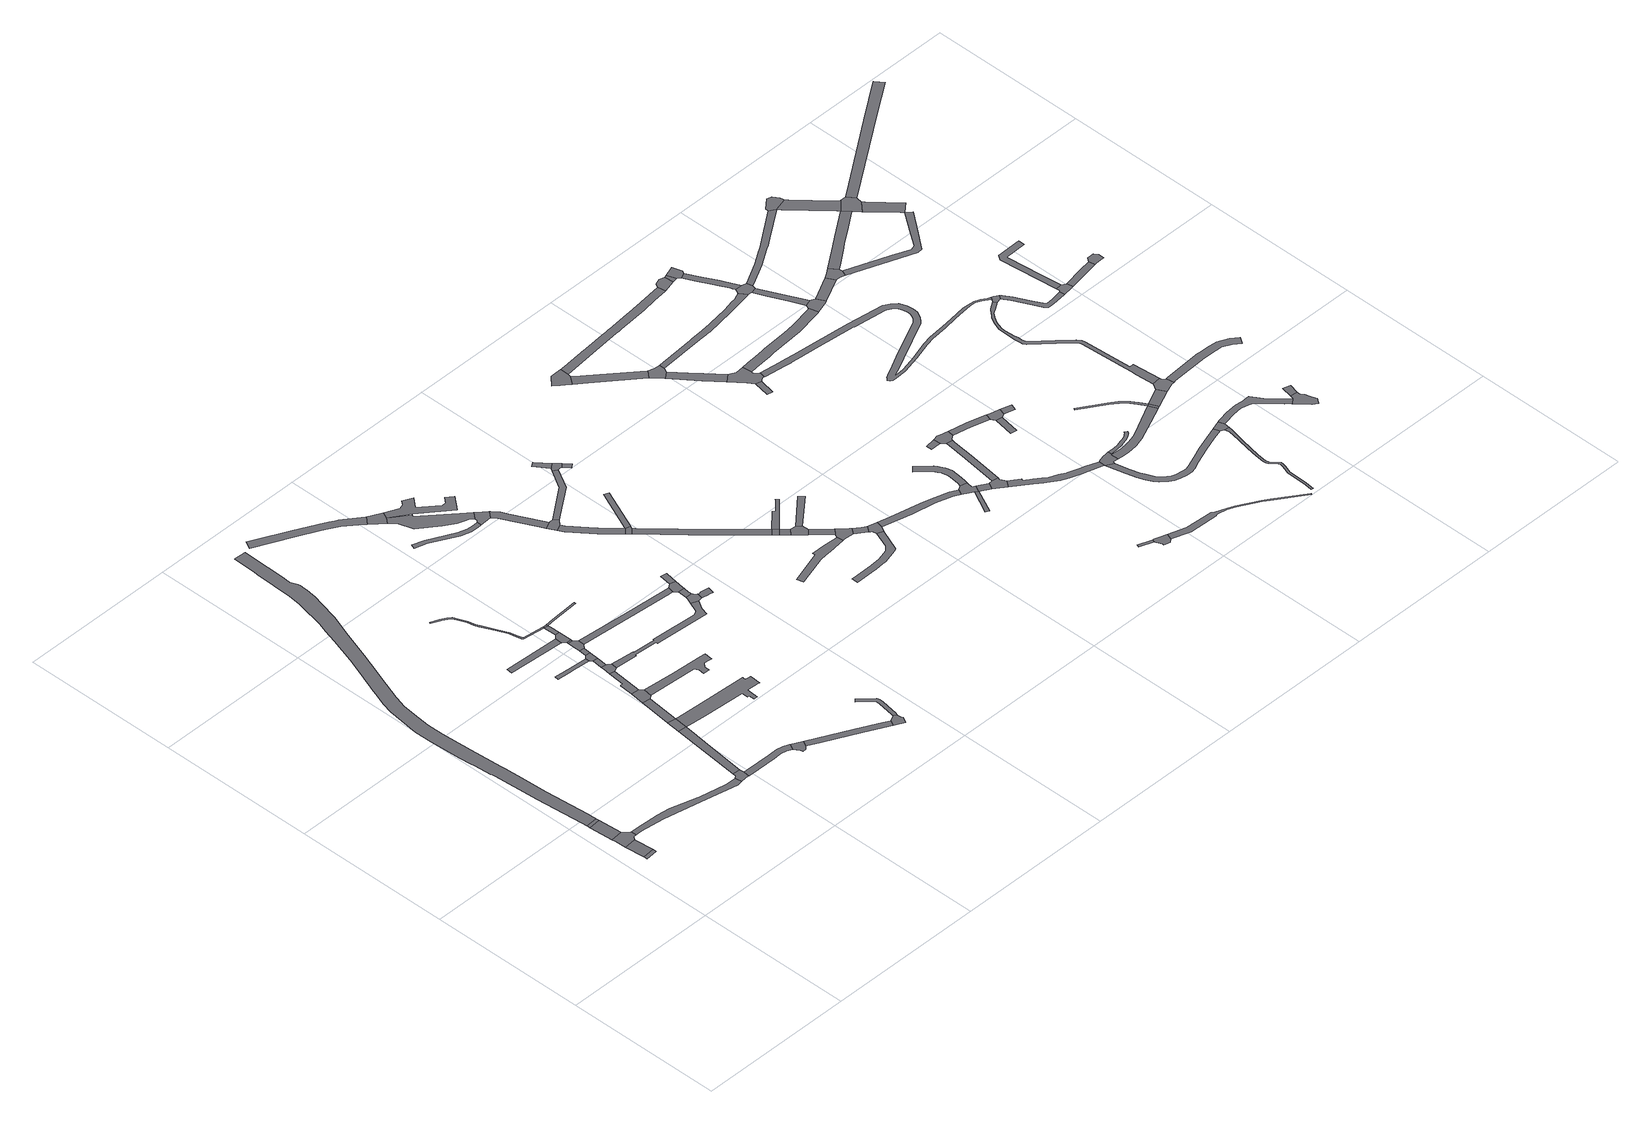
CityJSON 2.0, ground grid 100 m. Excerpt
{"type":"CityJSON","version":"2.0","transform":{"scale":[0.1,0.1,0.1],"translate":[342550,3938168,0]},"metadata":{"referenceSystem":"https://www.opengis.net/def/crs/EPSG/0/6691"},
"CityObjects":{
"road1":{"type":"Road","geometry":[{"type":"MultiSurface","lod":"1","boundaries":[[[0,1,2,3]]]}]},
"road2":{"type":"Road","attributes":{"function":"3","RoadStructureAttribute.sectionType":"1"},"geometry":[{"type":"MultiSurface","lod":"1","boundaries":[[[4,5,0,3]]]}]},
"road3":{"type":"Road","geometry":[{"type":"MultiSurface","lod":"1","boundaries":[[[6,7,5,4,8,9,10,11]]]}]},
"road4":{"type":"Road","attributes":{"function":"3","RoadStructureAttribute.sectionType":"1"},"geometry":[{"type":"MultiSurface","lod":"1","boundaries":[[[12,13,6,11]]]}]},
"road5":{"type":"Road","geometry":[{"type":"MultiSurface","lod":"1","boundaries":[[[13,12,14,15]]]}]},
"road6":{"type":"Road","attributes":{"RoadStructureAttribute.sectionType":"1"},"geometry":[{"type":"MultiSurface","lod":"1","boundaries":[[[9,16,17,18,19,20,21,22,23,24,25,26,27,28,10]]]}]},
"road7":{"type":"Road","attributes":{"function":"3","RoadStructureAttribute.sectionType":"1"},"geometry":[{"type":"MultiSurface","lod":"1","boundaries":[[[29,30,31,32,33,34,35,36,37,38,39,40,41,42,43,44,45,46,47,48,49,50,51,52,53,54,55,56,57,15,14,58,59,60,61,62,63,64,65,66,67,68,69,70,71,72,73,74,75,76,77,78,79,80,81,82,83,84,85]]]}]},
"road8":{"type":"Road","geometry":[{"type":"MultiSurface","lod":"1","boundaries":[[[86,87,88,89,90,91,22,21]]]}]},
"road9":{"type":"Road","attributes":{"RoadStructureAttribute.sectionType":"1"},"geometry":[{"type":"MultiSurface","lod":"1","boundaries":[[[89,92,93,94,90]]]}]},
"road10":{"type":"Road","attributes":{"RoadStructureAttribute.sectionType":"1"},"geometry":[{"type":"MultiSurface","lod":"1","boundaries":[[[95,96,97,98,99,100,101,88,87,102,103,104,105,106,107]]]}]},
"road11":{"type":"Road","geometry":[{"type":"MultiSurface","lod":"1","boundaries":[[[93,108,109,94]]]}]},
"road12":{"type":"Road","attributes":{"RoadStructureAttribute.sectionType":"1"},"geometry":[{"type":"MultiSurface","lod":"1","boundaries":[[[110,111,109,108]]]}]},
"road13":{"type":"Road","geometry":[{"type":"MultiSurface","lod":"1","boundaries":[[[112,113,114,111,110,115]]]}]},
"road14":{"type":"Road","geometry":[{"type":"MultiSurface","lod":"1","boundaries":[[[116,117,95,107,118,119,120]]]}]},
"road15":{"type":"Road","attributes":{"RoadStructureAttribute.sectionType":"1"},"geometry":[{"type":"MultiSurface","lod":"1","boundaries":[[[121,122,123,124,125,126,127]]]}]},
"road16":{"type":"Road","attributes":{"RoadStructureAttribute.sectionType":"1"},"geometry":[{"type":"MultiSurface","lod":"1","boundaries":[[[128,129,130,131]]]}]},
"road17":{"type":"Road","attributes":{"RoadStructureAttribute.sectionType":"1"},"geometry":[{"type":"MultiSurface","lod":"1","boundaries":[[[132,133,134,114,113,135,136]]]}]},
"road18":{"type":"Road","geometry":[{"type":"MultiSurface","lod":"1","boundaries":[[[135,137,138,139,140,141,142,136]]]}]},
"road19":{"type":"Road","attributes":{"RoadStructureAttribute.sectionType":"1"},"geometry":[{"type":"MultiSurface","lod":"1","boundaries":[[[143,144,145,146,147,148,149,150,151,152,153,154,155,156,157,158,159,160,161,162,163,164,165,166,167,168,169,170,171,172,173,174,175,176,177]]]}]},
"road20":{"type":"Road","attributes":{"RoadStructureAttribute.sectionType":"1"},"geometry":[{"type":"MultiSurface","lod":"1","boundaries":[[[141,140,178,179]]]}]},
"road21":{"type":"Road","attributes":{"RoadStructureAttribute.sectionType":"1"},"geometry":[{"type":"MultiSurface","lod":"1","boundaries":[[[93,180,181,182,183,184,185,186,187,188,189,190,191,192,193,108]]]}]},
"road22":{"type":"Road","geometry":[{"type":"MultiSurface","lod":"1","boundaries":[[[194,179,178,195,196,127,126]]]}]},
"road23":{"type":"Road","attributes":{"RoadStructureAttribute.sectionType":"1"},"geometry":[{"type":"MultiSurface","lod":"1","boundaries":[[[196,195,197,198]]]}]},
"road24":{"type":"Road","geometry":[{"type":"MultiSurface","lod":"1","boundaries":[[[197,199,200,201,202,203,204,198]]]}]},
"road25":{"type":"Road","attributes":{"RoadStructureAttribute.sectionType":"1"},"geometry":[{"type":"MultiSurface","lod":"1","boundaries":[[[205,203,202,206]]]}]},
"road26":{"type":"Road","geometry":[{"type":"MultiSurface","lod":"1","boundaries":[[[207,208,128,131,209,205,206]]]}]},
"road27":{"type":"Road","attributes":{"RoadStructureAttribute.sectionType":"1"},"geometry":[{"type":"MultiSurface","lod":"1","boundaries":[[[210,211,212,213,214,215,216,117,116]]]}]},
"road28":{"type":"Road","geometry":[{"type":"MultiSurface","lod":"1","boundaries":[[[217,218,219,220,221,222,223,224,225,226,227,228,112,115]]]}]},
"road29":{"type":"Road","attributes":{"RoadStructureAttribute.sectionType":"1"},"geometry":[{"type":"MultiSurface","lod":"1","boundaries":[[[229,230,176,231,208,207]]]}]},
"road30":{"type":"Road","geometry":[{"type":"MultiSurface","lod":"1","boundaries":[[[176,230,232,233,234,177]]]}]},
"road31":{"type":"Road","attributes":{"RoadStructureAttribute.sectionType":"1"},"geometry":[{"type":"MultiSurface","lod":"1","boundaries":[[[235,236,237,238,239,240,241,242,243,244,245,246,247,248,249]]]}]},
"road32":{"type":"Road","attributes":{"RoadStructureAttribute.sectionType":"1"},"geometry":[{"type":"MultiSurface","lod":"1","boundaries":[[[232,250,251,252,253,233]]]}]},
"road33":{"type":"Road","geometry":[{"type":"MultiSurface","lod":"1","boundaries":[[[254,255,256,257,258,259,214,213,260]]]}]},
"road34":{"type":"Road","attributes":{"RoadStructureAttribute.sectionType":"1"},"geometry":[{"type":"MultiSurface","lod":"1","boundaries":[[[137,261,262,263,264,265,266,267,268,269,270,271,272,273,274,275,276,277,278,138]]]}]},
"road35":{"type":"Road","attributes":{"RoadStructureAttribute.sectionType":"1"},"geometry":[{"type":"MultiSurface","lod":"1","boundaries":[[[257,279,280,281,282,283,284,285,286,287,288,258]]]}]},
"road36":{"type":"Road","attributes":{"RoadStructureAttribute.sectionType":"1"},"geometry":[{"type":"MultiSurface","lod":"1","boundaries":[[[199,289,290,291,292,293,294,295,200]]]}]},
"road37":{"type":"Road","geometry":[{"type":"MultiSurface","lod":"1","boundaries":[[[248,296,297,298,299,249]]]}]},
"road38":{"type":"Road","attributes":{"RoadStructureAttribute.sectionType":"1"},"geometry":[{"type":"MultiSurface","lod":"1","boundaries":[[[300,301,302,303,304,305,306,307,308,309,310,311,312]]]}]},
"road39":{"type":"Road","attributes":{"RoadStructureAttribute.sectionType":"1"},"geometry":[{"type":"MultiSurface","lod":"1","boundaries":[[[297,313,314,315,316,317,318,319,320,321,322,323,324,298]]]}]},
"road40":{"type":"Road","attributes":{"RoadStructureAttribute.sectionType":"1"},"geometry":[{"type":"MultiSurface","lod":"1","boundaries":[[[325,326,327,328,329,330,331,332,333,334,335,299,298]]]}]},
"road41":{"type":"Road","geometry":[{"type":"MultiSurface","lod":"1","boundaries":[[[336,337,338,339,340,341,342,343,344,345,270,269]]]}]},
"road42":{"type":"Road","attributes":{"RoadStructureAttribute.sectionType":"1"},"geometry":[{"type":"MultiSurface","lod":"1","boundaries":[[[342,346,347,348,349,350,343]]]}]},
"road43":{"type":"Road","geometry":[{"type":"MultiSurface","lod":"1","boundaries":[[[351,352,292,291,353,349,348,354,355]]]}]},
"road44":{"type":"Road","geometry":[{"type":"MultiSurface","lod":"1","boundaries":[[[337,356,357,358,359,360,361,362,363,338]]]}]},
"road45":{"type":"Road","geometry":[{"type":"MultiSurface","lod":"1","boundaries":[[[364,320,319,365,366,312,311,367,368]]]}]},
"road46":{"type":"Road","geometry":[{"type":"MultiSurface","lod":"1","boundaries":[[[369,370,351,355]]]}]},
"road47":{"type":"Road","attributes":{"RoadStructureAttribute.sectionType":"1"},"geometry":[{"type":"MultiSurface","lod":"1","boundaries":[[[367,371,372,373,374,375,376,377,378,379,368]]]}]},
"road48":{"type":"Road","geometry":[{"type":"MultiSurface","lod":"1","boundaries":[[[380,375,374,381,382,383]]]}]},
"road49":{"type":"Road","attributes":{"RoadStructureAttribute.sectionType":"1"},"geometry":[{"type":"MultiSurface","lod":"1","boundaries":[[[384,385,386,387,382,381,388,389,390,391]]]}]},
"road50":{"type":"Road","geometry":[{"type":"MultiSurface","lod":"1","boundaries":[[[392,393,394,384,391]]]}]},
"road51":{"type":"Road","attributes":{"RoadStructureAttribute.sectionType":"1"},"geometry":[{"type":"MultiSurface","lod":"1","boundaries":[[[395,396,397,398,399,400,380,383]]]}]},
"road52":{"type":"Road","attributes":{"RoadStructureAttribute.sectionType":"1"},"geometry":[{"type":"MultiSurface","lod":"1","boundaries":[[[401,402,384,394]]]}]},
"road53":{"type":"Road","attributes":{"RoadStructureAttribute.sectionType":"1"},"geometry":[{"type":"MultiSurface","lod":"1","boundaries":[[[392,403,404,405,406,407,408,409,410,411,412,413,414,415,416,417,393]]]}]},
"road54":{"type":"Road","attributes":{"RoadStructureAttribute.sectionType":"1"},"geometry":[{"type":"MultiSurface","lod":"1","boundaries":[[[418,419,420,421,422,423,424,425,426,427,428]]]}]},
"road55":{"type":"Road","attributes":{"RoadStructureAttribute.sectionType":"1"},"geometry":[{"type":"MultiSurface","lod":"1","boundaries":[[[429,430,431,432]]]}]},
"road56":{"type":"Road","geometry":[{"type":"MultiSurface","lod":"1","boundaries":[[[433,434,432,431,398,397,435,436,437]]]}]},
"road57":{"type":"Road","attributes":{"RoadStructureAttribute.sectionType":"1"},"geometry":[{"type":"MultiSurface","lod":"1","boundaries":[[[436,438,439,437]]]}]},
"road58":{"type":"Road","geometry":[{"type":"MultiSurface","lod":"1","boundaries":[[[410,409,440,441]]]}]},
"road59":{"type":"Road","attributes":{"RoadStructureAttribute.sectionType":"1"},"geometry":[{"type":"MultiSurface","lod":"1","boundaries":[[[440,442,443,444,445,441]]]}]},
"road60":{"type":"Road","attributes":{"RoadStructureAttribute.sectionType":"1"},"geometry":[{"type":"MultiSurface","lod":"1","boundaries":[[[446,447,448,449,450,451,452,453,454,455,456,457,458,459,460]]]}]},
"road61":{"type":"Road","geometry":[{"type":"MultiSurface","lod":"1","boundaries":[[[461,444,443,462,463,464]]]}]},
"road62":{"type":"Road","attributes":{"RoadStructureAttribute.sectionType":"1"},"geometry":[{"type":"MultiSurface","lod":"1","boundaries":[[[463,462,465,466,467,468]]]}]},
"road63":{"type":"Road","attributes":{"RoadStructureAttribute.sectionType":"1"},"geometry":[{"type":"MultiSurface","lod":"1","boundaries":[[[469,470,471,472,473,474,410,441]]]}]},
"road64":{"type":"Road","geometry":[{"type":"MultiSurface","lod":"1","boundaries":[[[427,475,476,477,478,468,467,479,428]]]}]},
"road65":{"type":"Road","attributes":{"RoadStructureAttribute.sectionType":"1"},"geometry":[{"type":"MultiSurface","lod":"1","boundaries":[[[464,480,481,461]]]}]},
"road66":{"type":"Road","attributes":{"RoadStructureAttribute.sectionType":"1"},"geometry":[{"type":"MultiSurface","lod":"1","boundaries":[[[482,483,477,476,484]]]}]},
"road67":{"type":"Road","geometry":[{"type":"MultiSurface","lod":"1","boundaries":[[[485,486,446,460,487,488,489,482,484]]]}]},
"road68":{"type":"Road","attributes":{"RoadStructureAttribute.sectionType":"1"},"geometry":[{"type":"MultiSurface","lod":"1","boundaries":[[[488,490,491,492,493,494,495,496,497,498,499,500,501,489]]]}]},
"road69":{"type":"Road","geometry":[{"type":"MultiSurface","lod":"1","boundaries":[[[502,503,504,505,506,507,508,509,510]]]}]},
"road70":{"type":"Road","attributes":{"RoadStructureAttribute.sectionType":"1"},"geometry":[{"type":"MultiSurface","lod":"1","boundaries":[[[509,511,512,513,514,515,510]]]}]},
"road71":{"type":"Road","attributes":{"RoadStructureAttribute.sectionType":"1"},"geometry":[{"type":"MultiSurface","lod":"1","boundaries":[[[516,517,518,519,520,521,522,519,523]]]}]},
"road72":{"type":"Road","geometry":[{"type":"MultiSurface","lod":"1","boundaries":[[[497,496,524,525,523,519,522,526,527,528]]]}]},
"road73":{"type":"Road","attributes":{"RoadStructureAttribute.sectionType":"1"},"geometry":[{"type":"MultiSurface","lod":"1","boundaries":[[[527,529,530,531,532,533,534,535,536,537,538,539,540,541,542,543,544,545,546,528]]]}]},
"road74":{"type":"Road","attributes":{"RoadStructureAttribute.sectionType":"1"},"geometry":[{"type":"MultiSurface","lod":"1","boundaries":[[[547,548,549,550]]]}]},
"road75":{"type":"Road","geometry":[{"type":"MultiSurface","lod":"1","boundaries":[[[551,552,513,512,553,554,555,556]]]}]},
"road76":{"type":"Road","geometry":[{"type":"MultiSurface","lod":"1","boundaries":[[[557,558,559,560,521,520,561]]]}]},
"road77":{"type":"Road","geometry":[{"type":"MultiSurface","lod":"1","boundaries":[[[562,563,564,565,566,567,568,547,550]]]}]},
"road78":{"type":"Road","attributes":{"RoadStructureAttribute.sectionType":"1"},"geometry":[{"type":"MultiSurface","lod":"1","boundaries":[[[569,570,555,554,571,572,573]]]}]},
"road79":{"type":"Road","attributes":{"RoadStructureAttribute.sectionType":"1"},"geometry":[{"type":"MultiSurface","lod":"1","boundaries":[[[574,575,576,577,578,560,559]]]}]},
"road80":{"type":"Road","geometry":[{"type":"MultiSurface","lod":"1","boundaries":[[[579,580,581,582]]]}]},
"road81":{"type":"Road","geometry":[{"type":"MultiSurface","lod":"1","boundaries":[[[583,584,585,586]]]}]},
"road82":{"type":"Road","geometry":[{"type":"MultiSurface","lod":"1","boundaries":[[[587,588,573,572,589,582,581,590,591,592,593,594,595,596,597,598]]]}]},
"road83":{"type":"Road","attributes":{"RoadStructureAttribute.sectionType":"1"},"geometry":[{"type":"MultiSurface","lod":"1","boundaries":[[[599,600,601,602,603,604,605,606,607,608,609,610,611,612,613,614,503,502,615,616,617,618,619,620,621,622]]]}]},
"road84":{"type":"Road","geometry":[{"type":"MultiSurface","lod":"1","boundaries":[[[577,576,623,624,625,626,627,583,586]]]}]},
"road85":{"type":"Road","attributes":{"RoadStructureAttribute.sectionType":"1"},"geometry":[{"type":"MultiSurface","lod":"1","boundaries":[[[628,629,630,631,632,633,634,635,636,637,638,639,640,557,561,641,642,643,644,645,646,647,648,649,650]]]}]},
"road86":{"type":"Road","attributes":{"RoadStructureAttribute.sectionType":"1"},"geometry":[{"type":"MultiSurface","lod":"1","boundaries":[[[651,652,653,625,624,654,655]]]}]},
"road87":{"type":"Road","attributes":{"RoadStructureAttribute.sectionType":"1"},"geometry":[{"type":"MultiSurface","lod":"1","boundaries":[[[565,656,657,658,659,660,661,662,663,664,665,666,667,668,669,670,671,672,673,674,675,676,566]]]}]},
"road88":{"type":"Road","attributes":{"RoadStructureAttribute.sectionType":"1"},"geometry":[{"type":"MultiSurface","lod":"1","boundaries":[[[677,678,679,680,681,682,683,684,685,686,687,688,689,690,691,692,693,694,695,696,697,698,699,551,556]]]}]},
"road89":{"type":"Road","geometry":[{"type":"MultiSurface","lod":"1","boundaries":[[[700,701,702,703,704,705,628,650,706,707,708,709,710]]]}]},
"road90":{"type":"Road","attributes":{"RoadStructureAttribute.sectionType":"1"},"geometry":[{"type":"MultiSurface","lod":"1","boundaries":[[[711,712,713,714]]]}]},
"road91":{"type":"Road","geometry":[{"type":"MultiSurface","lod":"1","boundaries":[[[715,651,655,714,713,716,717]]]}]},
"road92":{"type":"Road","attributes":{"RoadStructureAttribute.sectionType":"1"},"geometry":[{"type":"MultiSurface","lod":"1","boundaries":[[[718,719,720,721,722,723,724,587,598,725,726,727,728,729,730,731,732,733]]]}]},
"road93":{"type":"Road","attributes":{"RoadStructureAttribute.sectionType":"1"},"geometry":[{"type":"MultiSurface","lod":"1","boundaries":[[[716,734,735,717]]]}]},
"road94":{"type":"Road","attributes":{"RoadStructureAttribute.sectionType":"1"},"geometry":[{"type":"MultiSurface","lod":"1","boundaries":[[[700,736,737,738,739,740,741,742,743,744,745,746,747,748,749,750,751,752,753,701]]]}]},
"road95":{"type":"Road","geometry":[{"type":"MultiSurface","lod":"1","boundaries":[[[754,755,756,622,621,757]]]}]},
"road96":{"type":"Road","attributes":{"RoadStructureAttribute.sectionType":"1"},"geometry":[{"type":"MultiSurface","lod":"1","boundaries":[[[758,759,760,761,762,763,764,765,766,767,768,769,770,771,772,773,774,775,776,777,778,779,780,781,782,783,784,785,786,787,788,789,706,650]]]}]},
"road97":{"type":"Road","attributes":{"RoadStructureAttribute.sectionType":"1"},"geometry":[{"type":"MultiSurface","lod":"1","boundaries":[[[790,791,754,757]]]}]},
"road98":{"type":"Road","attributes":{"RoadStructureAttribute.sectionType":"1"},"geometry":[{"type":"MultiSurface","lod":"1","boundaries":[[[709,792,793,794,795,796,797,798,799,800,801,802,803,804,805,806,710]]]}]},
"road99":{"type":"Road","geometry":[{"type":"MultiSurface","lod":"1","boundaries":[[[807,808,809,791,790,810,811]]]}]},
"road100":{"type":"Road","geometry":[{"type":"MultiSurface","lod":"1","boundaries":[[[592,812,813,814,815,816,817,818,819,820,821,822,823,824,825,826,827,828,829,830,831,832,833,834,835,836,837,838,839,840,841,842,843,844,845,846,847,848,849,850,851,852,853,854,855,856,857,858,859,860,861,862,863,864,865,866,867,868,869,870,871,872,873,874,875,876,877,878,879,880,881,882,883,884,885,886,887,888,889,593]]]}]},
"road101":{"type":"Road","attributes":{"RoadStructureAttribute.sectionType":"1"},"geometry":[{"type":"MultiSurface","lod":"1","boundaries":[[[890,891,892,893,894,895,896,897,898,899,807,811]]]}]},
"road102":{"type":"Road","geometry":[{"type":"MultiSurface","lod":"1","boundaries":[[[900,901,902,896,895,686,685,903]]]}]},
"road103":{"type":"Road","attributes":{"RoadStructureAttribute.sectionType":"1"},"geometry":[{"type":"MultiSurface","lod":"1","boundaries":[[[904,905,906,907,908,909,900,903]]]}]},
"road104":{"type":"Road","attributes":{"RoadStructureAttribute.sectionType":"1"},"geometry":[{"type":"MultiSurface","lod":"1","boundaries":[[[910,911,912,913,914,915,916,917,918,919,920,921,799]]]}]},
"road105":{"type":"Road","attributes":{"RoadStructureAttribute.sectionType":"1"},"geometry":[{"type":"MultiSurface","lod":"1","boundaries":[[[922,923,924,925,926,927,928,929,930,931,932,933,934,935,936,937,938,939,940,941,942,943,944,945,946,947,948,949,950,951,952,953,954]]]}]},
"road106":{"type":"Road","geometry":[{"type":"MultiSurface","lod":"1","boundaries":[[[732,955,956,957,907,906,733]]]}]},
"road107":{"type":"Road","geometry":[{"type":"MultiSurface","lod":"1","boundaries":[[[958,910,799,798]]]}]},
"road108":{"type":"Road","geometry":[{"type":"MultiSurface","lod":"1","boundaries":[[[959,960,774,773,922,954]]]}]},
"road109":{"type":"Road","attributes":{"RoadStructureAttribute.sectionType":"1"},"geometry":[{"type":"MultiSurface","lod":"1","boundaries":[[[961,962,957,956]]]}]},
"road110":{"type":"Road","attributes":{"RoadStructureAttribute.sectionType":"1"},"geometry":[{"type":"MultiSurface","lod":"1","boundaries":[[[910,958,963,964]]]}]},
"road111":{"type":"Road","geometry":[{"type":"MultiSurface","lod":"1","boundaries":[[[965,962,961,966,967,968,969,970]]]}]},
"road112":{"type":"Road","geometry":[{"type":"MultiSurface","lod":"1","boundaries":[[[971,972,973,974,975,976,977,964,963,978,979]]]}]},
"road113":{"type":"Road","attributes":{"RoadStructureAttribute.sectionType":"1"},"geometry":[{"type":"MultiSurface","lod":"1","boundaries":[[[980,981,982,983,984,985,986,987,988,989,990,991,960,959,992,993,994,995,996,997,998,999,1000,1001]]]}]},
"road114":{"type":"Road","attributes":{"RoadStructureAttribute.sectionType":"1"},"geometry":[{"type":"MultiSurface","lod":"1","boundaries":[[[1002,1003,1004,1005,1006,1007,1008,1009,1010,1011,1012,1013,1014,1015,1016,1017,1018,1019,1020,1021,975,974,1022,1023,1024,1025,1026,1027,1028,1029,1030,1031,1032,1033,1034,1035,1036,1037,1038,1039,1040,1041,1042]]]}]},
"road115":{"type":"Road","attributes":{"RoadStructureAttribute.sectionType":"1"},"geometry":[{"type":"MultiSurface","lod":"1","boundaries":[[[1043,1044,1045,1046,1047,1048,1049,1050,1051,1052,1053,1054,902,901,1055,1056,1057,1058,1059,1048,1060,1061,1062,1063,1064,1065]]]}]},
"road116":{"type":"Road","geometry":[{"type":"MultiSurface","lod":"1","boundaries":[[[1066,1067,1068,1069,856,855,1002,1042]]]}]},
"road117":{"type":"Road","geometry":[{"type":"MultiSurface","lod":"1","boundaries":[[[1070,1071,1072,1073,1074,1075,1076,1077,1078,1079,980,1001]]]}]},
"road118":{"type":"Road","attributes":{"RoadStructureAttribute.sectionType":"1"},"geometry":[{"type":"MultiSurface","lod":"1","boundaries":[[[1080,1081,970,969,1082,1083,1084,1085,1086,1087,1088,1065]]]}]},
"road119":{"type":"Road","attributes":{"RoadStructureAttribute.sectionType":"1"},"geometry":[{"type":"MultiSurface","lod":"1","boundaries":[[[1076,1089,1090,1077]]]}]},
"road120":{"type":"Road","attributes":{"RoadStructureAttribute.sectionType":"1"},"geometry":[{"type":"MultiSurface","lod":"1","boundaries":[[[1091,1092,1093,1094,1095,1096,971,979,1097,1098,1099,1100,1101,1102,1103]]]}]},
"road121":{"type":"Road","attributes":{"RoadStructureAttribute.sectionType":"1"},"geometry":[{"type":"MultiSurface","lod":"1","boundaries":[[[967,1104,1105,1106,1107,1108,1109,1110,1111,1112,1113,1114,968]]]}]},
"road122":{"type":"Road","attributes":{"RoadStructureAttribute.sectionType":"1"},"geometry":[{"type":"MultiSurface","lod":"1","boundaries":[[[1115,1116,1117,1118,1119,1120,1121,1122,1068,1067,1123,1124,1125,1126,1127,1128,1129,1130,1131,1132]]]}]},
"road123":{"type":"Road","geometry":[{"type":"MultiSurface","lod":"1","boundaries":[[[1048,1047,1133,1134,1135,1136,1049]]]}]},
"road124":{"type":"Road","geometry":[{"type":"MultiSurface","lod":"1","boundaries":[[[1131,1137,1138,1139,1140,1141,1142,1132]]]}]},
"road125":{"type":"Road","geometry":[{"type":"MultiSurface","lod":"1","boundaries":[[[1143,1043,1065,1088,1144,1145,1146]]]}]},
"road126":{"type":"Road","attributes":{"RoadStructureAttribute.sectionType":"1"},"geometry":[{"type":"MultiSurface","lod":"1","boundaries":[[[1147,1148,1149,1150,1151,1152,1153,1154,1155,1141,1140]]]}]},
"road127":{"type":"Road","attributes":{"RoadStructureAttribute.sectionType":"1"},"geometry":[{"type":"MultiSurface","lod":"1","boundaries":[[[1156,1139,1138,1157,1158,1159,1160,1161]]]}]},
"road128":{"type":"Road","geometry":[{"type":"MultiSurface","lod":"1","boundaries":[[[1162,1163,1109,1164,1165,1145,1144]]]}]},
"road129":{"type":"Road","geometry":[{"type":"MultiSurface","lod":"1","boundaries":[[[1166,1167,1168,1161,1160,1169,1170,1171]]]}]},
"road130":{"type":"Road","attributes":{"RoadStructureAttribute.sectionType":"1"},"geometry":[{"type":"MultiSurface","lod":"1","boundaries":[[[1172,1173,1174,1175,1176,1143,1146]]]}]}
},
"vertices":[
[117,559,0],[118,539,0],[195,545,0],[193,566,0],
[183,692,0],[106,686,0],
[99,780,0],[101,756,0],[196,713,0],[217,714,0],[216,751,0],[175,785,0],
[165,937,0],[88,932,0],
[164,957,0],[87,952,0],
[258,715,0],[410,698,0],[647,649,0],[681,642,0],[883,600,0],[916,605,0],[910,647,0],[841,648,0],[677,678,0],[662,681,0],[494,732,0],[412,742,0],[260,749,0],
[346,3794,0],[340,3641,0],[339,3622,0],[331,3375,0],[322,3296,0],[315,3271,0],[279,3107,0],[260,3042,0],[235,2956,0],[181,2787,0],[127,2636,0],[99,2557,0],[94,2544,0],[79,2501,0],[49,2418,0],[30,2344,0],[23,2299,0],[16,2250,0],[2,2133,0],[3,2019,0],[15,1818,0],[22,1746,0],[24,1724,0],[35,1611,0],[36,1608,0],[38,1579,0],[59,1294,0],[69,1170,0],[84,990,0],[160,1016,0],[136,1300,0],[127,1448,0],[124,1504,0],[119,1591,0],[117,1618,0],[100,1823,0],[88,2022,0],[87,2128,0],[100,2239,0],[113,2327,0],[130,2393,0],[134,2404,0],[173,2513,0],[209,2614,0],[261,2759,0],[316,2932,0],[373,3088,0],[403,3209,0],[420,3274,0],[429,3345,0],[430,3379,0],[432,3395,0],[428,3409,0],[413,3453,0],[414,3522,0],[416,3620,0],[423,3791,0],
[950,609,0],[973,606,0],[978,649,0],[976,675,0],[928,680,0],[925,658,0],
[999,881,0],[1029,1120,0],[976,1125,0],
[1308,623,0],[1307,623,0],[1273,639,0],[1229,647,0],[1172,646,0],[1003,648,0],[993,648,0],[977,606,0],[985,605,0],[1172,606,0],[1225,607,0],[1260,600,0],[1290,587,0],
[1037,1208,0],[985,1214,0],
[1058,1416,0],[1008,1422,0],
[1089,1487,0],[1068,1509,0],[1018,1514,0],[1082,1435,0],
[1357,553,0],[1375,589,0],[1313,550,0],[1315,534,0],[1337,537,0],
[949,1895,0],[837,1903,0],[835,1878,0],[912,1872,0],[953,1869,0],[1054,1861,0],[1054,1887,0],
[1062,2113,0],[704,2131,0],[701,2092,0],[1059,2070,0],
[1044,1604,0],[1028,1604,0],[1027,1602,0],[1088,1705,0],[1055,1709,0],
[1115,1719,0],[1120,1758,0],[1103,1770,0],[1095,1775,0],[1063,1779,0],[1061,1761,0],
[949,2244,0],[947,2247,0],[946,2249,0],[939,2277,0],[927,2330,0],[920,2345,0],[887,2419,0],[858,2480,0],[849,2505,0],[839,2549,0],[818,2602,0],[803,2631,0],[784,2648,0],[771,2654,0],[747,2668,0],[694,2691,0],[690,2682,0],[742,2659,0],[759,2650,0],[765,2647,0],[778,2639,0],[795,2625,0],[809,2598,0],[830,2546,0],[839,2503,0],[849,2476,0],[878,2414,0],[917,2326,0],[924,2297,0],[930,2275,0],[936,2244,0],[939,2241,0],[943,2235,0],[1082,2217,0],[1083,2227,0],
[1103,1844,0],[1071,1848,0],
[1164,1110,0],[1430,1092,0],[1428,1051,0],[1442,1050,0],[1440,1014,0],[1464,1013,0],[1469,1089,0],[1546,1084,0],[1555,1083,0],[1560,1155,0],[1535,1156,0],[1523,1157,0],[1524,1177,0],[1197,1198,0],
[1060,1856,0],[1107,1903,0],[1076,1905,0],
[1110,1951,0],[1078,1953,0],
[1131,1973,0],[1134,2014,0],[1132,2014,0],[1113,2037,0],[1081,2039,0],[1079,1975,0],
[1082,2049,0],[1113,2049,0],
[1112,2135,0],[1082,2135,0],[1060,2070,0],
[1436,514,0],[1645,409,0],[1776,343,0],[1799,331,0],[1816,367,0],[1778,387,0],[1638,457,0],
[1279,1421,0],[1394,1412,0],[1408,1386,0],[1406,1351,0],[1445,1348,0],[1447,1383,0],[1466,1406,0],[1499,1403,0],[1519,1402,0],[1523,1454,0],[1491,1456,0],[1298,1471,0],
[1111,2202,0],[1110,2214,0],[1080,2214,0],
[1111,2217,0],[1106,2228,0],[1092,2226,0],
[954,3609,0],[936,3619,0],[908,3636,0],[855,3666,0],[713,3734,0],[537,3820,0],[486,3844,0],[463,3796,0],[694,3684,0],[830,3619,0],[862,3601,0],[924,3565,0],[999,3505,0],[1033,3475,0],[1073,3520,0],
[1166,2222,0],[1342,2234,0],[1342,2246,0],[1165,2234,0],
[1881,337,0],[1877,351,0],[1874,362,0],[1876,376,0],[1854,388,0],[1850,382,0],[1864,301,0],
[1259,1708,0],[1260,1719,0],[1386,1709,0],[1409,1707,0],[1408,1695,0],[1457,1691,0],[1762,1669,0],[1774,1720,0],[1808,1773,0],[1765,1791,0],[1738,1724,0],[1710,1713,0],[1451,1731,0],[1416,1733,0],[1415,1726,0],[1393,1728,0],[1270,1738,0],[1271,1744,0],
[1882,391,0],[1900,500,0],[1900,528,0],[1897,545,0],[1814,627,0],[1796,610,0],[1874,533,0],[1875,525,0],[1875,502,0],[1857,398,0],
[1458,1947,0],[1741,1924,0],[1766,1923,0],[1774,1962,0],[1738,1965,0],[1467,1987,0],[1140,2014,0],
[1076,3437,0],[1111,3404,0],[1142,3438,0],[1161,3479,0],
[1425,3061,0],[1379,3064,0],[1321,3080,0],[1153,3167,0],[1076,3190,0],[1068,3162,0],[1142,3139,0],[1310,3052,0],[1374,3034,0],[1425,3031,0],[1449,3033,0],[1451,3033,0],[1449,3063,0],
[1151,3367,0],[1180,3268,0],[1300,3179,0],[1373,3135,0],[1420,3117,0],[1441,3111,0],[1463,3092,0],[1494,3131,0],[1438,3178,0],[1247,3344,0],[1256,3356,0],[1148,3432,0],
[1263,3360,0],[1450,3210,0],[1517,3294,0],[1477,3328,0],[1447,3292,0],[1421,3291,0],[1307,3385,0],[1360,3444,0],[1298,3474,0],[1280,3448,0],[1248,3439,0],
[1833,1779,0],[1837,1780,0],[1846,1815,0],[1841,1816,0],[1834,1824,0],[1825,1835,0],[1822,1839,0],[1782,1842,0],[1781,1836,0],[1780,1827,0],
[1823,1851,0],[1824,1864,0],[1827,1899,0],[1788,1902,0],[1787,1899,0],
[1799,1979,0],[1775,1962,0],[1779,1910,0],[1828,1914,0],[1837,1972,0],
[1878,1771,0],[1882,1771,0],[1912,1764,0],[1921,1806,0],[1866,1815,0],[1857,1812,0],[1855,1812,0],[1849,1814,0],
[1502,3124,0],[1461,3078,0],[1458,3070,0],[1525,3038,0],[1558,3076,0],
[1850,2050,0],[1811,2056,0],
[1526,3038,0],[1552,3005,0],[1654,2797,0],[1671,2764,0],[1715,2787,0],[1698,2820,0],[1614,2993,0],[1595,3032,0],[1562,3073,0],
[1741,2785,0],[1699,2710,0],[1739,2731,0],[1766,2759,0],
[1961,2460,0],[1861,2567,0],[1829,2608,0],[1752,2705,0],[1718,2674,0],[1827,2537,0],[1844,2519,0],[1929,2429,0],
[1953,2404,0],[1985,2435,0],[1991,2447,0],
[1799,2783,0],[1981,2916,0],[2054,3043,0],[2025,3060,0],[1955,2940,0],[1793,2822,0],
[2108,2718,0],[2078,2731,0],
[1965,2390,0],[2056,2289,0],[2155,2178,0],[2175,2157,0],[2360,1965,0],[2426,1894,0],[2460,1858,0],[2493,1889,0],[2410,1977,0],[2392,1996,0],[2233,2162,0],[2188,2208,0],[2149,2253,0],[2089,2319,0],[1998,2421,0],
[2594,1598,0],[2504,1599,0],[2504,1584,0],[2504,1579,0],[2293,1513,0],[2305,1474,0],[2496,1531,0],[2545,1537,0],[2583,1541,0],[2692,1553,0],[2688,1592,0],
[2005,3184,0],[1976,3164,0],[2036,3079,0],[2068,3105,0],
[2097,3075,0],[2079,3091,0],[2071,3046,0],[2081,3043,0],[2106,3065,0],
[2115,3002,0],[2142,3023,0],
[2488,1829,0],[2520,1860,0],
[2509,1806,0],[2530,1785,0],[2563,1818,0],[2541,1838,0],
[2857,1463,0],[2816,1358,0],[2787,1329,0],[2716,1310,0],[2649,1306,0],[2540,1305,0],[2502,1304,0],[2502,1264,0],[2585,1265,0],[2650,1266,0],[2699,1269,0],[2723,1270,0],[2815,1295,0],[2836,1305,0],[2895,1447,0],
[2598,1813,0],[2596,1719,0],[2628,1750,0],[2626,1790,0],
[2658,1656,0],[2686,1629,0],[2697,1617,0],[2729,1649,0],
[2695,2027,0],[2680,2041,0],[2675,2035,0],[2665,2024,0],[2613,1974,0],[2600,1988,0],
[2705,1554,0],[2767,1550,0],[2794,1586,0],[2785,1593,0],[2692,1603,0],
[2807,1944,0],[2781,1974,0],
[2861,1536,0],[2837,1554,0],[2834,1500,0],
[2842,1495,0],[2848,1493,0],[2899,1457,0],[2912,1478,0],[2922,1522,0],
[2992,1459,0],[3021,1452,0],[3067,1441,0],[3096,1434,0],[3248,1405,0],[3350,1374,0],[3393,1353,0],[3411,1389,0],[3365,1411,0],[3259,1444,0],[3190,1460,0],[3002,1503,0],
[2647,3534,0],[2646,3591,0],[2588,3589,0],[2572,3589,0],[2520,3535,0],[2553,3503,0],[2573,3487,0],[2602,3464,0],[2643,3515,0],
[2670,3410,0],[2921,3204,0],[2961,3249,0],[2708,3456,0],[2655,3500,0],
[3381,1163,0],[3402,1151,0],[3463,1274,0],[3477,1304,0],[3539,1266,0],[3560,1305,0],[3498,1341,0],[3456,1315,0],
[3421,1339,0],[3457,1317,0],[3476,1354,0],[3484,1395,0],[3439,1404,0],
[3489,1417,0],[3492,1448,0],[3496,1483,0],[3496,1485,0],[3500,1520,0],[3490,1563,0],[3475,1589,0],[3469,1599,0],[3458,1617,0],[3379,1697,0],[3347,1665,0],[3422,1589,0],[3436,1566,0],[3447,1546,0],[3455,1511,0],[3453,1488,0],[3451,1452,0],[3447,1428,0],
[3834,364,0],[3748,396,0],[3742,377,0],[3828,347,0],
[3035,3233,0],[2999,3236,0],[2958,3167,0],[2981,3138,0],[3022,3171,0],[3035,3198,0],
[3641,1254,0],[3623,1291,0],[3625,1301,0],[3586,1307,0],[3611,1213,0],
[3847,301,0],[3845,293,0],[3883,281,0],[3907,300,0],[3919,337,0],[3871,354,0],[3845,361,0],
[3149,3019,0],[3131,3040,0],[3102,2981,0],[3185,2881,0],[3233,2921,0],
[3657,1532,0],[3674,1667,0],[3677,1688,0],[3639,1693,0],[3617,1538,0],
[3262,2656,0],[3298,2650,0],[3319,2751,0],[3282,2759,0],
[3610,1764,0],[3548,1753,0],[3547,1716,0],[3612,1717,0],
[3330,2903,0],[3277,2897,0],[3255,2798,0],[3319,2753,0],[3339,2767,0],[3352,2764,0],[3360,2803,0],[3341,2817,0],[3337,2823,0],[3334,2832,0],[3334,2838,0],[3336,2843,0],
[3445,3669,0],[3298,3652,0],[3273,3650,0],[3231,3645,0],[3218,3644,0],[3066,3628,0],[3058,3628,0],[3052,3627,0],[3035,3626,0],[3021,3624,0],[2863,3610,0],[2858,3609,0],[2847,3608,0],[2680,3593,0],[2669,3592,0],[2655,3591,0],[2920,3563,0],[3062,3578,0],[3090,3580,0],[3109,3582,0],[3303,3599,0],[3396,3612,0],[3493,3624,0],[3484,3674,0],
[3678,1695,0],[3705,1714,0],[3714,1755,0],[3662,1765,0],[3646,1769,0],
[4091,1004,0],[4019,1029,0],[3983,1041,0],[3915,1065,0],[3908,1067,0],[3868,1087,0],[3816,1111,0],[3787,1131,0],[3748,1162,0],[3739,1168,0],[3736,1170,0],[3699,1194,0],[3707,1207,0],[3719,1134,0],[3742,1115,0],[3764,1098,0],[3794,1078,0],[3843,1048,0],[3860,1040,0],[3890,1026,0],[3957,1005,0],[4080,966,0],[4091,963,0],
[3949,1698,0],[3835,1729,0],[3827,1731,0],[3825,1690,0],[3938,1659,0],
[4023,260,0],[4207,251,0],[4214,253,0],[4224,257,0],[4286,244,0],[4314,232,0],[4333,225,0],[4460,153,0],[4495,129,0],[4683,3,0],[4689,11,0],[4505,135,0],[4465,162,0],[4337,234,0],[4318,242,0],[4289,253,0],[4226,277,0],[4221,279,0],[4213,287,0],[4209,291,0],[4030,300,0],
[3336,3220,0],[3385,3223,0],[3399,3224,0],[3417,3225,0],[3604,3252,0],[3650,3261,0],[3652,3261,0],[3765,3282,0],[3775,3285,0],[3744,3330,0],[3703,3314,0],[3696,3312,0],[3670,3306,0],[3597,3291,0],[3413,3265,0],[3411,3265,0],[3396,3264,0],[3371,3262,0],[3355,3260,0],[3312,3257,0],[3293,3255,0],[3087,3238,0],[3075,3237,0],
[4182,999,0],[4182,1022,0],[4173,1021,0],[4163,1021,0],[4143,1018,0],[4107,1009,0],[4138,933,0],[4144,949,0],[4146,949,0],[4177,945,0],[4177,996,0],
[3932,1502,0],[3971,1495,0],[3992,1623,0],[3952,1629,0],
[3975,1691,0],[4018,1637,0],[4029,1676,0],
[3904,2971,0],[3763,2942,0],[3683,2935,0],[3520,2920,0],[3496,2918,0],[3443,2913,0],[3374,2907,0],[3379,2847,0],[3495,2858,0],[3527,2861,0],[3750,2881,0],[3771,2883,0],[3873,2903,0],[3919,2912,0],[3934,2917,0],[3915,2974,0],
[4088,1618,0],[4099,1656,0],
[4230,1002,0],[4269,1008,0],[4281,1011,0],[4313,1020,0],[4342,1032,0],[4357,1042,0],[4364,1046,0],[4367,1051,0],[4374,1061,0],[4357,1072,0],[4350,1061,0],[4342,1056,0],[4332,1049,0],[4307,1039,0],[4293,1035,0],[4264,1028,0],[4258,1027,0],[4228,1021,0],
[3568,3702,0],[3536,3712,0],[3495,3698,0],[3571,3643,0],
[4121,834,0],[4138,772,0],[4159,723,0],[4176,686,0],[4192,666,0],[4197,660,0],[4233,627,0],[4260,609,0],[4293,597,0],[4342,590,0],[4375,589,0],[4403,596,0],[4452,616,0],[4552,656,0],[4651,688,0],[4717,709,0],[4704,747,0],[4625,721,0],[4538,693,0],[4470,666,0],[4391,634,0],[4370,629,0],[4345,630,0],[4303,636,0],[4278,645,0],[4257,659,0],[4227,687,0],[4210,708,0],[4196,739,0],[4187,759,0],[4176,785,0],[4160,844,0],
[3603,3649,0],[3582,3707,0],
[4201,942,0],[4255,942,0],[4321,948,0],[4358,959,0],[4381,965,0],[4512,1024,0],[4619,1072,0],[4595,1125,0],[4442,1050,0],[4423,1041,0],[4364,1012,0],[4312,998,0],[4302,997,0],[4253,992,0],[4204,992,0],
[3660,3652,0],[3669,3672,0],[3648,3730,0],[3621,3641,0],[3624,3634,0],
[3360,2762,0],[3493,2746,0],[3535,2741,0],[3542,2741,0],[3581,2736,0],[3733,2722,0],[3787,2717,0],[3972,2697,0],[3977,2696,0],[4185,2667,0],[4193,2666,0],[4219,2653,0],[4239,2633,0],[4253,2598,0],[4258,2569,0],[4256,2550,0],[4242,2518,0],[4226,2501,0],[4222,2497,0],[4218,2493,0],[3956,2367,0],[3887,2333,0],[3879,2329,0],[3820,2301,0],[3814,2296,0],[3802,2291,0],[3795,2283,0],[3787,2272,0],[3794,2257,0],[3808,2250,0],[3831,2249,0],[3851,2250,0],[3905,2253,0],[4022,2281,0],[4137,2315,0],[4199,2328,0],[4306,2340,0],[4399,2352,0],[4498,2365,0],[4541,2367,0],[4563,2364,0],[4595,2350,0],[4627,2330,0],[4642,2316,0],[4650,2335,0],[4634,2341,0],[4601,2361,0],[4567,2376,0],[4541,2380,0],[4487,2382,0],[4379,2368,0],[4304,2358,0],[4196,2346,0],[4132,2333,0],[4018,2299,0],[3949,2282,0],[3902,2271,0],[3850,2268,0],[3847,2268,0],[3847,2272,0],[3900,2295,0],[3972,2330,0],[4242,2460,0],[4253,2471,0],[4275,2495,0],[4295,2539,0],[4299,2570,0],[4291,2609,0],[4274,2655,0],[4243,2685,0],[4206,2704,0],[4205,2705,0],[3977,2737,0],[3919,2743,0],[3791,2757,0],[3586,2776,0],[3537,2781,0],[3494,2787,0],
[3663,3555,0],[3702,3477,0],[3713,3455,0],[3745,3390,0],[3751,3376,0],[3756,3362,0],[3803,3362,0],[3780,3410,0],[3749,3473,0],[3702,3566,0],
[3835,3293,0],[3842,3316,0],[3832,3352,0],[3798,3282,0],
[3836,3199,0],[3883,3094,0],[3925,3002,0],[3964,3015,0],[3927,3095,0],[3873,3211,0],
[4610,1134,0],[4582,1179,0],[4556,1218,0],[4544,1235,0],[4514,1263,0],[4467,1297,0],[4311,1397,0],[4303,1385,0],[4459,1284,0],[4505,1252,0],[4532,1226,0],[4569,1171,0],
[4738,696,0],[4744,666,0],[4731,586,0],[4717,505,0],[4704,430,0],[4696,371,0],[4699,352,0],[4703,341,0],[4738,299,0],[4743,293,0],[4743,287,0],[4742,276,0],[4733,250,0],[4720,216,0],[4717,94,0],[4710,33,0],[4724,31,0],[4724,32,0],[4731,93,0],[4734,214,0],[4751,260,0],[4756,273,0],[4757,287,0],[4756,298,0],[4748,308,0],[4715,348,0],[4712,355,0],[4710,370,0],[4718,428,0],[4731,502,0],[4745,568,0],[4765,667,0],[4769,692,0],
[4013,2943,0],[4023,2949,0],[3997,3002,0],
[4635,1080,0],
[4774,729,0],[4761,766,0],
[4184,3027,0],[4156,3081,0],
[4752,1133,0],[4719,1187,0],
[4186,3102,0],[4211,3028,0],[4242,3016,0],[4257,3054,0],[4253,3074,0],[4218,3124,0],
[4820,1205,0],[4807,1214,0],[4803,1218,0],[4798,1233,0],[4744,1229,0],[4737,1213,0],[4733,1205,0],[4809,1152,0],[4829,1156,0],
[5171,608,0],[5141,637,0],[5075,707,0],[5045,755,0],[5022,790,0],[5007,789,0],[4968,787,0],[4923,792,0],[4902,791,0],[4869,789,0],[4858,789,0],[4772,770,0],[4783,732,0],[4863,749,0],[4922,752,0],[4959,748,0],[4989,737,0],[5012,716,0],[5018,710,0],[5113,610,0],[5117,606,0],[5139,581,0],
[4631,2303,0],[4581,2270,0],[4559,2245,0],[4547,2231,0],[4536,2219,0],[4512,2179,0],[4495,2127,0],[4493,2100,0],[4492,2054,0],[4491,2004,0],[4493,1977,0],[4498,1953,0],[4508,1934,0],[4622,1827,0],[4697,1753,0],[4710,1734,0],[4715,1719,0],[4733,1419,0],[4735,1380,0],[4737,1341,0],[4785,1413,0],[4759,1412,0],[4756,1450,0],[4739,1724,0],[4733,1745,0],[4716,1769,0],[4639,1845,0],[4528,1950,0],[4522,1961,0],[4517,1980,0],[4516,2005,0],[4512,2037,0],[4510,2055,0],[4508,2100,0],[4510,2123,0],[4526,2173,0],[4548,2210,0],[4559,2222,0],[4569,2234,0],[4595,2249,0],[4645,2283,0],
[4661,3450,0],[4649,3460,0],[4555,3564,0],[4471,3657,0],[4459,3672,0],[4372,3648,0],[4334,3673,0],[4111,3516,0],[4085,3499,0],[4054,3480,0],[4041,3471,0],[3973,3429,0],[3856,3324,0],[3993,3394,0],[4106,3466,0],[4133,3482,0],[4179,3514,0],[4390,3628,0],[4411,3605,0],[4488,3519,0],[4503,3502,0],[4589,3408,0],[4600,3394,0],
[4674,2289,0],[4676,2290,0],[4691,2312,0],[4666,2328,0],
[5210,501,0],[5238,480,0],[5264,516,0],[5250,554,0],[5240,584,0],[5224,607,0],[5224,625,0],[5180,633,0],[5177,616,0],[5174,608,0],
[4428,3273,0],[4365,3228,0],[4296,3104,0],[4395,3176,0],[4422,3195,0],[4450,3215,0],[4463,3224,0],[4502,3252,0],[4639,3347,0],
[5240,689,0],[5194,703,0],
[5288,1185,0],[5223,1217,0],[5173,1220,0],[5100,1224,0],[5084,1225,0],[4840,1209,0],[4846,1159,0],[5085,1175,0],[5171,1170,0],[5210,1168,0],[5262,1142,0],[5307,1111,0],[5336,1151,0],
[4644,2863,0],[4674,2866,0],[4697,2897,0],[4754,2970,0],[4861,3109,0],[4827,3136,0],[4724,2994,0],[4678,2930,0],[4667,2915,0],[4638,2907,0],[4528,2951,0],
[4870,2088,0],[4827,2085,0],[4820,2086,0],[4816,2087,0],[4814,2091,0],[4780,2157,0],[4733,2253,0],[4702,2305,0],[4707,2239,0],[4753,2144,0],[4788,2075,0],[4797,2062,0],[4805,2057,0],[4826,2055,0],[4873,2058,0],[4904,2062,0],[4940,2066,0],[4935,2100,0],
[4451,3701,0],[4428,3736,0],[4399,3746,0],[4338,3694,0],
[4998,2074,0],[5015,2077,0],[5008,2118,0],[4981,2131,0],[4940,2127,0],[4942,2107,0],
[4701,3452,0],[4675,3305,0],[4729,3365,0],[4735,3405,0],
[4965,2280,0],[4944,2479,0],[4943,2495,0],[4944,2496,0],[5082,2499,0],[5081,2539,0],[4922,2536,0],[4916,2527,0],[4902,2505,0],
[5144,2143,0],[5102,2094,0],[5145,2100,0],[5167,2104,0],[5225,2115,0],[5217,2156,0],
[4681,3298,0],[4812,3153,0],[4887,3189,0],[4741,3350,0],
[5297,2157,0],[5278,2180,0],[5236,2179,0],[5240,2117,0],[5287,2120,0],[5295,2120,0],
[5303,3793,0],[5512,3936,0],[5475,3989,0],[5212,3807,0],[4785,3510,0]
]}
